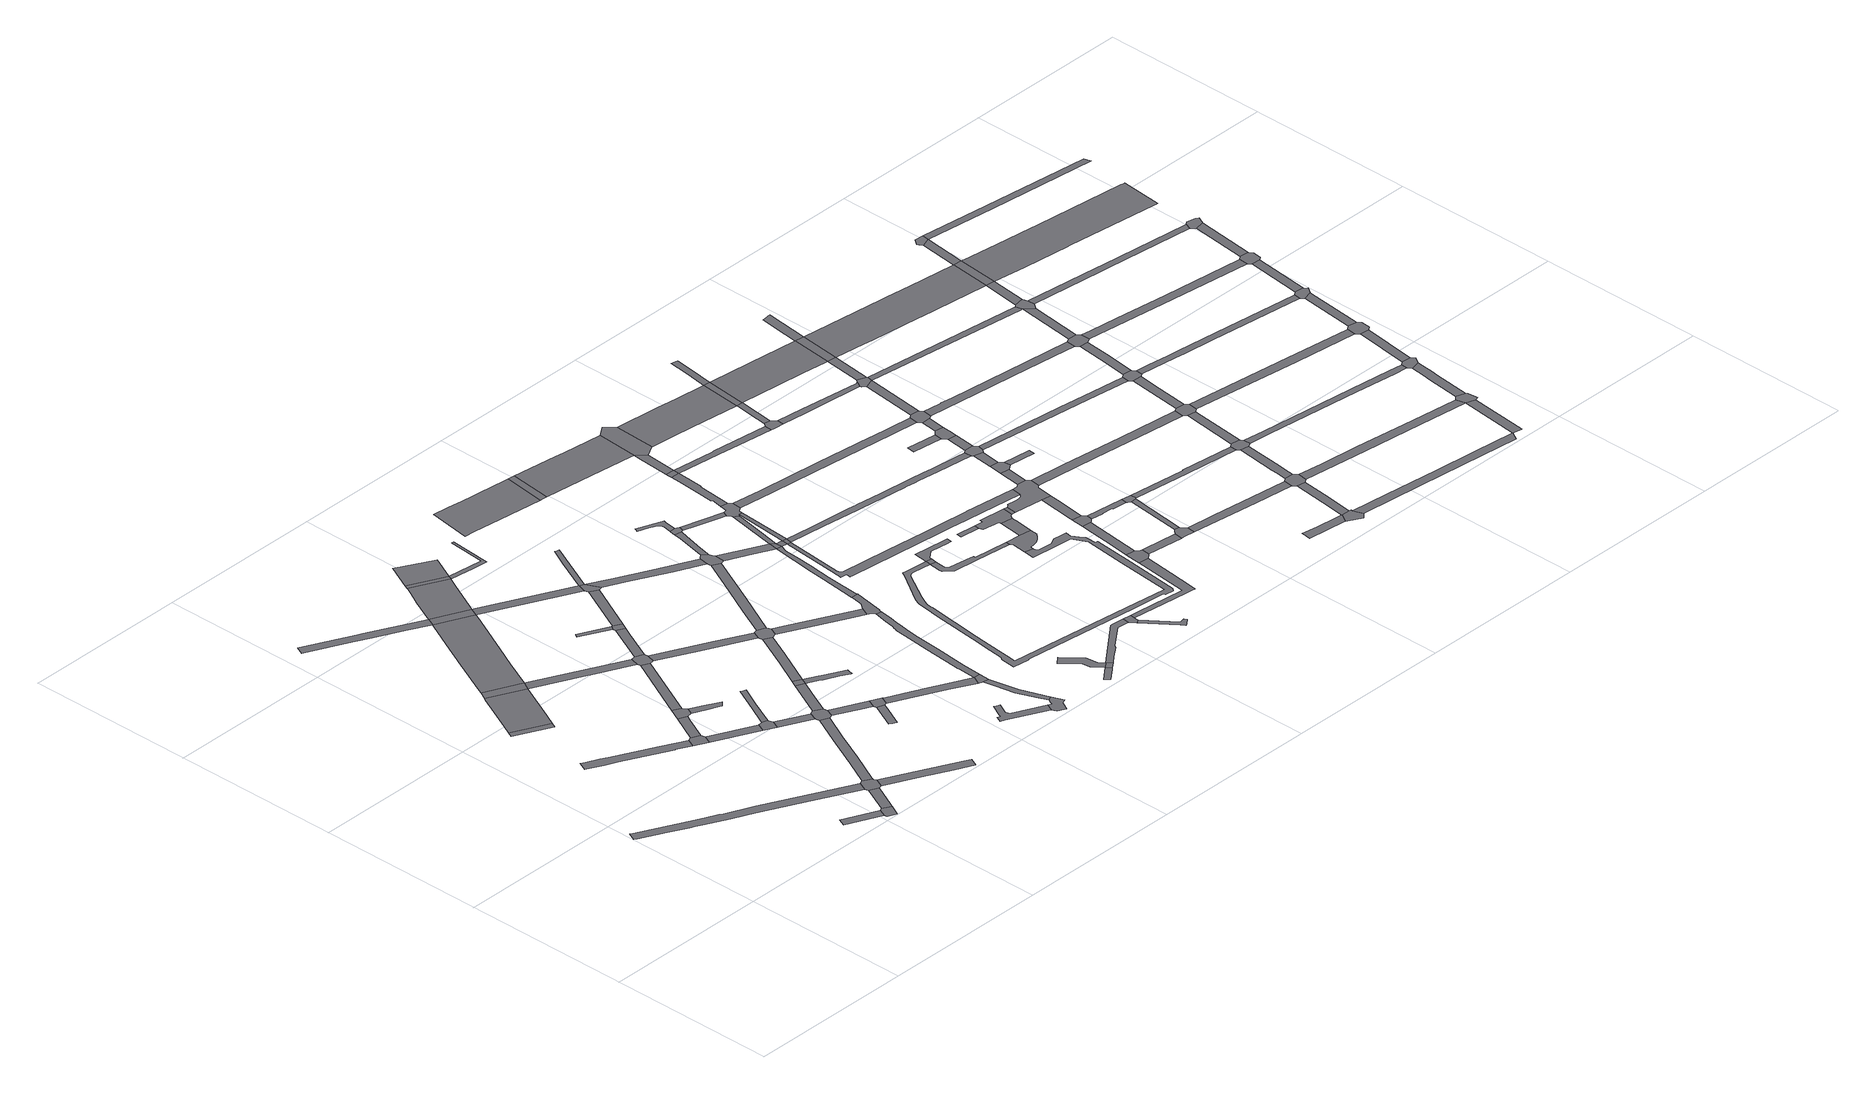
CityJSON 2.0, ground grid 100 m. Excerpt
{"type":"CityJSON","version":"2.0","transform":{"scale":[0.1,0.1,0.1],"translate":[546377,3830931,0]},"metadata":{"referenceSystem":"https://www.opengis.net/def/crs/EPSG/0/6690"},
"CityObjects":{
"road1":{"type":"Road","attributes":{"RoadStructureAttribute.sectionType":"1"},"geometry":[{"type":"MultiSurface","lod":"1","boundaries":[[[0,1,2,3,4,5,6,7,8,9,10,11,12,13,14,15,16,17,18]]]}]},
"road2":{"type":"Road","geometry":[{"type":"MultiSurface","lod":"1","boundaries":[[[19,20,21,22]]]}]},
"road3":{"type":"Road","geometry":[{"type":"MultiSurface","lod":"1","boundaries":[[[23,24,25,26]]]}]},
"road4":{"type":"Road","attributes":{"RoadStructureAttribute.sectionType":"1"},"geometry":[{"type":"MultiSurface","lod":"1","boundaries":[[[27,28,29,30,31,32,33,34,35,36,37,38,39]]]}]},
"road5":{"type":"Road","attributes":{"function":"3","RoadStructureAttribute.sectionType":"1"},"geometry":[{"type":"MultiSurface","lod":"1","boundaries":[[[40,41,42,43,19,22,44,45]]]}]},
"road6":{"type":"Road","geometry":[{"type":"MultiSurface","lod":"1","boundaries":[[[46,26,25,47,48,49]]]}]},
"road7":{"type":"Road","attributes":{"RoadStructureAttribute.sectionType":"1"},"geometry":[{"type":"MultiSurface","lod":"1","boundaries":[[[50,46,49,51,52]]]}]},
"road8":{"type":"Road","geometry":[{"type":"MultiSurface","lod":"1","boundaries":[[[53,40,45,54]]]}]},
"road9":{"type":"Road","geometry":[{"type":"MultiSurface","lod":"1","boundaries":[[[55,39,38,56,57,58,59]]]}]},
"road10":{"type":"Road","geometry":[{"type":"MultiSurface","lod":"1","boundaries":[[[60,18,17,50,52,61,62,63,64,65,66]]]}]},
"road11":{"type":"Road","attributes":{"RoadStructureAttribute.sectionType":"1"},"geometry":[{"type":"MultiSurface","lod":"1","boundaries":[[[67,55,59,68,69]]]}]},
"road12":{"type":"Road","attributes":{"RoadStructureAttribute.sectionType":"1"},"geometry":[{"type":"MultiSurface","lod":"1","boundaries":[[[70,71,72,73,74,75,76,77,78,79,80,81,82]]]}]},
"road13":{"type":"Road","attributes":{"RoadStructureAttribute.sectionType":"1"},"geometry":[{"type":"MultiSurface","lod":"1","boundaries":[[[58,57,83,84]]]}]},
"road14":{"type":"Road","geometry":[{"type":"MultiSurface","lod":"1","boundaries":[[[85,67,69,86,87,88]]]}]},
"road15":{"type":"Road","attributes":{"function":"3","RoadStructureAttribute.sectionType":"1"},"geometry":[{"type":"MultiSurface","lod":"1","boundaries":[[[81,89,90,91,92,93,53,54,94,95,96,97,98,99,100]]]}]},
"road16":{"type":"Road","attributes":{"RoadStructureAttribute.sectionType":"1"},"geometry":[{"type":"MultiSurface","lod":"1","boundaries":[[[101,102,62,61,103,104,105,106]]]}]},
"road17":{"type":"Road","attributes":{"RoadStructureAttribute.sectionType":"1"},"geometry":[{"type":"MultiSurface","lod":"1","boundaries":[[[107,108,109,110,60,66,111,112,113,114,115,116,117]]]}]},
"road18":{"type":"Road","geometry":[{"type":"MultiSurface","lod":"1","boundaries":[[[118,119,84,83,120,121,122,123,124]]]}]},
"road19":{"type":"Road","attributes":{"RoadStructureAttribute.sectionType":"1"},"geometry":[{"type":"MultiSurface","lod":"1","boundaries":[[[125,54,45,126,127,128,129,130]]]}]},
"road20":{"type":"Road","geometry":[{"type":"MultiSurface","lod":"1","boundaries":[[[131,132,133,134,135,136,87,86]]]}]},
"road21":{"type":"Road","attributes":{"RoadStructureAttribute.sectionType":"1"},"geometry":[{"type":"MultiSurface","lod":"1","boundaries":[[[137,138,85,88,139]]]}]},
"road22":{"type":"Road","attributes":{"RoadStructureAttribute.sectionType":"1"},"geometry":[{"type":"MultiSurface","lod":"1","boundaries":[[[122,121,140,141]]]}]},
"road23":{"type":"Road","attributes":{"RoadStructureAttribute.sectionType":"1"},"geometry":[{"type":"MultiSurface","lod":"1","boundaries":[[[142,143,144,145,146,147,118,124]]]}]},
"road24":{"type":"Road","geometry":[{"type":"MultiSurface","lod":"1","boundaries":[[[82,81,100,148]]]}]},
"road25":{"type":"Road","geometry":[{"type":"MultiSurface","lod":"1","boundaries":[[[149,141,140,107,117,150,151,152]]]}]},
"road26":{"type":"Road","geometry":[{"type":"MultiSurface","lod":"1","boundaries":[[[153,130,129,137,139,154,155,156]]]}]},
"road27":{"type":"Road","attributes":{"function":"3","RoadStructureAttribute.sectionType":"1"},"geometry":[{"type":"MultiSurface","lod":"1","boundaries":[[[157,158,159,160,82,148,161,162,163]]]}]},
"road28":{"type":"Road","attributes":{"RoadStructureAttribute.sectionType":"1"},"geometry":[{"type":"MultiSurface","lod":"1","boundaries":[[[164,149,152,165,166]]]}]},
"road29":{"type":"Road","attributes":{"RoadStructureAttribute.sectionType":"1"},"geometry":[{"type":"MultiSurface","lod":"1","boundaries":[[[151,150,167,168,169]]]}]},
"road30":{"type":"Road","geometry":[{"type":"MultiSurface","lod":"1","boundaries":[[[170,171,172,173,174,175,176]]]}]},
"road31":{"type":"Road","attributes":{"RoadStructureAttribute.sectionType":"1"},"geometry":[{"type":"MultiSurface","lod":"1","boundaries":[[[177,153,156,178,179]]]}]},
"road32":{"type":"Road","geometry":[{"type":"MultiSurface","lod":"1","boundaries":[[[180,181,182,183,184,185,186]]]}]},
"road33":{"type":"Road","geometry":[{"type":"MultiSurface","lod":"1","boundaries":[[[187,157,163,188,189]]]}]},
"road34":{"type":"Road","geometry":[{"type":"MultiSurface","lod":"1","boundaries":[[[190,164,166,191]]]}]},
"road35":{"type":"Road","geometry":[{"type":"MultiSurface","lod":"1","boundaries":[[[169,168,170,176,192,193]]]}]},
"road36":{"type":"Road","geometry":[{"type":"MultiSurface","lod":"1","boundaries":[[[186,185,194,177,179,195,196]]]}]},
"road37":{"type":"Road","attributes":{"function":"3","RoadStructureAttribute.sectionType":"1"},"geometry":[{"type":"MultiSurface","lod":"1","boundaries":[[[197,198,187,189,199,200]]]}]},
"road38":{"type":"Road","attributes":{"RoadStructureAttribute.sectionType":"1"},"geometry":[{"type":"MultiSurface","lod":"1","boundaries":[[[201,202,148,100,203,204,205]]]}]},
"road39":{"type":"Road","attributes":{"RoadStructureAttribute.sectionType":"1"},"geometry":[{"type":"MultiSurface","lod":"1","boundaries":[[[206,155,154,207,208,209]]]}]},
"road40":{"type":"Road","attributes":{"RoadStructureAttribute.sectionType":"1"},"geometry":[{"type":"MultiSurface","lod":"1","boundaries":[[[210,211,212,213,214,215,216,217,218,191,166]]]}]},
"road41":{"type":"Road","attributes":{"RoadStructureAttribute.sectionType":"1"},"geometry":[{"type":"MultiSurface","lod":"1","boundaries":[[[219,220,190,191,221,222]]]}]},
"road42":{"type":"Road","attributes":{"RoadStructureAttribute.sectionType":"1"},"geometry":[{"type":"MultiSurface","lod":"1","boundaries":[[[223,224,196,195,225]]]}]},
"road43":{"type":"Road","attributes":{"RoadStructureAttribute.sectionType":"1"},"geometry":[{"type":"MultiSurface","lod":"1","boundaries":[[[226,227,189,188,228,229,230,231,232]]]}]},
"road44":{"type":"Road","attributes":{"RoadStructureAttribute.sectionType":"1"},"geometry":[{"type":"MultiSurface","lod":"1","boundaries":[[[233,234,235,236,237,193,192,238,239,240,241]]]}]},
"road45":{"type":"Road","attributes":{"RoadStructureAttribute.sectionType":"1"},"geometry":[{"type":"MultiSurface","lod":"1","boundaries":[[[242,243,244,245,246,247,248,249,250,251,252,253,254,255,256]]]}]},
"road46":{"type":"Road","geometry":[{"type":"MultiSurface","lod":"1","boundaries":[[[205,204,223,225,257,258]]]}]},
"road47":{"type":"Road","geometry":[{"type":"MultiSurface","lod":"1","boundaries":[[[259,209,208,219,222,260,261,262]]]}]},
"road48":{"type":"Road","geometry":[{"type":"MultiSurface","lod":"1","boundaries":[[[263,264,265,266,267,256,255,268,269,270,271,272]]]}]},
"road49":{"type":"Road","attributes":{"RoadStructureAttribute.sectionType":"1"},"geometry":[{"type":"MultiSurface","lod":"1","boundaries":[[[273,274,275,276,205,258]]]}]},
"road50":{"type":"Road","attributes":{"RoadStructureAttribute.sectionType":"1"},"geometry":[{"type":"MultiSurface","lod":"1","boundaries":[[[277,278,279,280,264,263,281,282]]]}]},
"road51":{"type":"Road","geometry":[{"type":"MultiSurface","lod":"1","boundaries":[[[241,240,277,282,283]]]}]},
"road52":{"type":"Road","attributes":{"RoadStructureAttribute.sectionType":"1"},"geometry":[{"type":"MultiSurface","lod":"1","boundaries":[[[284,285,261,260,286,287,288,289]]]}]},
"road53":{"type":"Road","attributes":{"RoadStructureAttribute.sectionType":"1"},"geometry":[{"type":"MultiSurface","lod":"1","boundaries":[[[290,291,258,257,292,293,294,295]]]}]},
"road54":{"type":"Road","attributes":{"RoadStructureAttribute.sectionType":"1"},"geometry":[{"type":"MultiSurface","lod":"1","boundaries":[[[296,297,298,259,262,299,300]]]}]},
"road55":{"type":"Road","attributes":{"RoadStructureAttribute.sectionType":"1"},"geometry":[{"type":"MultiSurface","lod":"1","boundaries":[[[301,302,303,304,305,306,307,308,309,310,311,312,313,241,283,314,315,316,317,318,319,320,321,322]]]}]},
"road56":{"type":"Road","attributes":{"function":"3","RoadStructureAttribute.sectionType":"1"},"geometry":[{"type":"MultiSurface","lod":"1","boundaries":[[[323,324,325,326,327,328,329,330,331,332,333]]]}]},
"road57":{"type":"Road","attributes":{"RoadStructureAttribute.sectionType":"1"},"geometry":[{"type":"MultiSurface","lod":"1","boundaries":[[[334,335,336,337,338]]]}]},
"road58":{"type":"Road","geometry":[{"type":"MultiSurface","lod":"1","boundaries":[[[339,340,341,289,288,342,343,301,322,344,345,346,347,348,349,350]]]}]},
"road59":{"type":"Road","attributes":{"RoadStructureAttribute.sectionType":"1"},"geometry":[{"type":"MultiSurface","lod":"1","boundaries":[[[351,352,353,354,355,356,334,357]]]}]},
"road60":{"type":"Road","geometry":[{"type":"MultiSurface","lod":"1","boundaries":[[[358,359,360,295,294,296,300,361,362,363,364]]]}]},
"road61":{"type":"Road","geometry":[{"type":"MultiSurface","lod":"1","boundaries":[[[357,334,338,365]]]}]},
"road62":{"type":"Road","attributes":{"RoadStructureAttribute.sectionType":"1"},"geometry":[{"type":"MultiSurface","lod":"1","boundaries":[[[366,367,368,358,364,369,370,371,372]]]}]},
"road63":{"type":"Road","geometry":[{"type":"MultiSurface","lod":"1","boundaries":[[[373,374,375,376,377,378,379,380,381,382,383,384,385]]]}]},
"road64":{"type":"Road","attributes":{"RoadStructureAttribute.sectionType":"1"},"geometry":[{"type":"MultiSurface","lod":"1","boundaries":[[[386,387,388,389,339,350,390,391,392,393,394,395,396]]]}]},
"road65":{"type":"Road","attributes":{"RoadStructureAttribute.sectionType":"1"},"geometry":[{"type":"MultiSurface","lod":"1","boundaries":[[[397,362,361,398,386,399]]]}]},
"road66":{"type":"Road","geometry":[{"type":"MultiSurface","lod":"1","boundaries":[[[385,384,400,366,372,401,402,403]]]}]},
"road67":{"type":"Road","geometry":[{"type":"MultiSurface","lod":"1","boundaries":[[[333,332,404,405,406]]]}]},
"road68":{"type":"Road","attributes":{"RoadStructureAttribute.sectionType":"1"},"geometry":[{"type":"MultiSurface","lod":"1","boundaries":[[[407,408,357,365,409,410,411,412,413,414,415,416]]]}]},
"road69":{"type":"Road","geometry":[{"type":"MultiSurface","lod":"1","boundaries":[[[399,386,396,417]]]}]},
"road70":{"type":"Road","attributes":{"RoadStructureAttribute.sectionType":"1"},"geometry":[{"type":"MultiSurface","lod":"1","boundaries":[[[418,417,396,419,420,421]]]}]},
"road71":{"type":"Road","attributes":{"RoadStructureAttribute.sectionType":"1"},"geometry":[{"type":"MultiSurface","lod":"1","boundaries":[[[422,403,402,423,424,425,426]]]}]},
"road72":{"type":"Road","geometry":[{"type":"MultiSurface","lod":"1","boundaries":[[[421,420,427,428]]]}]},
"road73":{"type":"Road","attributes":{"RoadStructureAttribute.sectionType":"1"},"geometry":[{"type":"MultiSurface","lod":"1","boundaries":[[[429,430,399,417,431,432]]]}]},
"road74":{"type":"Road","attributes":{"RoadStructureAttribute.sectionType":"1"},"geometry":[{"type":"MultiSurface","lod":"1","boundaries":[[[433,421,428,434]]]}]},
"road75":{"type":"Road","geometry":[{"type":"MultiSurface","lod":"1","boundaries":[[[416,415,435,436,437,438,439,440,441,442]]]}]},
"road76":{"type":"Road","geometry":[{"type":"MultiSurface","lod":"1","boundaries":[[[443,444,445,426,425,446,447,429,432,448,433,434,449,450,451,452,453,454]]]}]},
"road77":{"type":"Road","attributes":{"function":"3","RoadStructureAttribute.sectionType":"1"},"geometry":[{"type":"MultiSurface","lod":"1","boundaries":[[[455,456,457,458,406,405,459,460,461,462,463]]]}]},
"road78":{"type":"Road","attributes":{"RoadStructureAttribute.sectionType":"1"},"geometry":[{"type":"MultiSurface","lod":"1","boundaries":[[[464,465,466,467,468,469,470,471,472,473,474,475,476,477,478,479,480,481,482,483,484,485,486,487,488,489,490,491,492,493,494,495,496,497,498,499,500,501,502,503,504,505,506,507,508,509,510,511,512,513,514,515,516,517,518,519,520,521]]]}]},
"road79":{"type":"Road","geometry":[{"type":"MultiSurface","lod":"1","boundaries":[[[521,520,522,523]]]}]},
"road80":{"type":"Road","attributes":{"RoadStructureAttribute.sectionType":"1"},"geometry":[{"type":"MultiSurface","lod":"1","boundaries":[[[524,525,526,527,528,529,530,438,437]]]}]},
"road81":{"type":"Road","attributes":{"RoadStructureAttribute.sectionType":"1"},"geometry":[{"type":"MultiSurface","lod":"1","boundaries":[[[531,532,533,534,535,443,454,536,537,538,539,540,541]]]}]},
"road82":{"type":"Road","attributes":{"RoadStructureAttribute.sectionType":"1"},"geometry":[{"type":"MultiSurface","lod":"1","boundaries":[[[542,543,544,545,546,547,548,521,523]]]}]},
"road83":{"type":"Road","geometry":[{"type":"MultiSurface","lod":"1","boundaries":[[[549,550,531,541,551]]]}]},
"road84":{"type":"Road","attributes":{"RoadStructureAttribute.sectionType":"1"},"geometry":[{"type":"MultiSurface","lod":"1","boundaries":[[[520,552,553,554,555,556,557,558,559,560,561,562,563,522]]]}]},
"road85":{"type":"Road","attributes":{"RoadStructureAttribute.sectionType":"1"},"geometry":[{"type":"MultiSurface","lod":"1","boundaries":[[[462,564,549,551,565,566]]]}]},
"road86":{"type":"Road","attributes":{"RoadStructureAttribute.sectionType":"1"},"geometry":[{"type":"MultiSurface","lod":"1","boundaries":[[[567,568,569,570,571,442,441,572,573,574,575,576,577,578]]]}]},
"road87":{"type":"Road","attributes":{"RoadStructureAttribute.sectionType":"1"},"geometry":[{"type":"MultiSurface","lod":"1","boundaries":[[[420,579,580,581,582,583,584,585,586,587,588,589,590,591,592,593,594,595,596,597,598,599,600,601,602,603,427]]]}]},
"road88":{"type":"Road","geometry":[{"type":"MultiSurface","lod":"1","boundaries":[[[604,605,606,463,462,566,607,608,609]]]}]},
"road89":{"type":"Road","attributes":{"RoadStructureAttribute.sectionType":"1"},"geometry":[{"type":"MultiSurface","lod":"1","boundaries":[[[610,611,612,613]]]}]},
"road90":{"type":"Road","geometry":[{"type":"MultiSurface","lod":"1","boundaries":[[[557,556,614,615,498,497,616,617,618,619,620,621,622,623,624]]]}]},
"road91":{"type":"Road","attributes":{"RoadStructureAttribute.sectionType":"1"},"geometry":[{"type":"MultiSurface","lod":"1","boundaries":[[[625,626,627,628,629,630,631,632,633,634,428,427,635,636,637,638,639,640,641,642,643,644,645,646]]]}]},
"road92":{"type":"Road","attributes":{"RoadStructureAttribute.sectionType":"1"},"geometry":[{"type":"MultiSurface","lod":"1","boundaries":[[[647,648,649,551,541,650,651,652,653]]]}]},
"road93":{"type":"Road","attributes":{"RoadStructureAttribute.sectionType":"1"},"geometry":[{"type":"MultiSurface","lod":"1","boundaries":[[[654,624,623,655,656]]]}]},
"road94":{"type":"Road","geometry":[{"type":"MultiSurface","lod":"1","boundaries":[[[657,658,613,612,659,660,654,656,661,662,663]]]}]},
"road95":{"type":"Road","geometry":[{"type":"MultiSurface","lod":"1","boundaries":[[[664,665,666,567,578,667,668,669,670,671,672]]]}]},
"road96":{"type":"Road","attributes":{"RoadStructureAttribute.sectionType":"1"},"geometry":[{"type":"MultiSurface","lod":"1","boundaries":[[[673,674,675,676,453,452,677,678,679,680,681,682]]]}]},
"road97":{"type":"Road","attributes":{"RoadStructureAttribute.sectionType":"1"},"geometry":[{"type":"MultiSurface","lod":"1","boundaries":[[[683,684,685,664,672,686]]]}]},
"road98":{"type":"Road","attributes":{"RoadStructureAttribute.sectionType":"1"},"geometry":[{"type":"MultiSurface","lod":"1","boundaries":[[[663,662,687,688]]]}]},
"road99":{"type":"Road","attributes":{"function":"3","RoadStructureAttribute.sectionType":"1"},"geometry":[{"type":"MultiSurface","lod":"1","boundaries":[[[689,690,691,609,608,692,693,694,695,696]]]}]},
"road100":{"type":"Road","attributes":{"RoadStructureAttribute.sectionType":"1"},"geometry":[{"type":"MultiSurface","lod":"1","boundaries":[[[697,670,669,698,699]]]}]},
"road101":{"type":"Road","geometry":[{"type":"MultiSurface","lod":"1","boundaries":[[[700,683,686,701,702,703,704,705,706]]]}]},
"road102":{"type":"Road","attributes":{"RoadStructureAttribute.sectionType":"1"},"geometry":[{"type":"MultiSurface","lod":"1","boundaries":[[[707,708,700,706,709,710]]]}]},
"road103":{"type":"Road","geometry":[{"type":"MultiSurface","lod":"1","boundaries":[[[711,712,592,591,713,714,715,716,717,718,688,687,707,710,719,720,721,722]]]}]},
"road104":{"type":"Road","geometry":[{"type":"MultiSurface","lod":"1","boundaries":[[[723,724,725,653,652,726,727,728,729,730,731]]]}]},
"road105":{"type":"Road","geometry":[{"type":"MultiSurface","lod":"1","boundaries":[[[732,733,734,699,698,735,736,737,738,739,740]]]}]},
"road106":{"type":"Road","attributes":{"RoadStructureAttribute.sectionType":"1"},"geometry":[{"type":"MultiSurface","lod":"1","boundaries":[[[704,703,741,742,743,744,745,746,747]]]}]},
"road107":{"type":"Road","attributes":{"RoadStructureAttribute.sectionType":"1"},"geometry":[{"type":"MultiSurface","lod":"1","boundaries":[[[695,748,749,723,731,750,751]]]}]},
"road108":{"type":"Road","attributes":{"RoadStructureAttribute.sectionType":"1"},"geometry":[{"type":"MultiSurface","lod":"1","boundaries":[[[752,711,722,753]]]}]},
"road109":{"type":"Road","attributes":{"RoadStructureAttribute.sectionType":"1"},"geometry":[{"type":"MultiSurface","lod":"1","boundaries":[[[754,755,732,740]]]}]},
"road110":{"type":"Road","geometry":[{"type":"MultiSurface","lod":"1","boundaries":[[[696,695,751,756]]]}]},
"road111":{"type":"Road","geometry":[{"type":"MultiSurface","lod":"1","boundaries":[[[757,752,753,758,759,760,761]]]}]},
"road112":{"type":"Road","geometry":[{"type":"MultiSurface","lod":"1","boundaries":[[[762,763,764,765]]]}]},
"road113":{"type":"Road","geometry":[{"type":"MultiSurface","lod":"1","boundaries":[[[747,746,766,767,755,754,768,769,770,771]]]}]},
"road114":{"type":"Road","attributes":{"RoadStructureAttribute.sectionType":"1"},"geometry":[{"type":"MultiSurface","lod":"1","boundaries":[[[772,757,761,773]]]}]},
"road115":{"type":"Road","geometry":[{"type":"MultiSurface","lod":"1","boundaries":[[[774,646,645,772,773,775,776,777]]]}]},
"road116":{"type":"Road","attributes":{"RoadStructureAttribute.sectionType":"1"},"geometry":[{"type":"MultiSurface","lod":"1","boundaries":[[[778,779,780,781,696,756,782,783]]]}]},
"road117":{"type":"Road","attributes":{"RoadStructureAttribute.sectionType":"1"},"geometry":[{"type":"MultiSurface","lod":"1","boundaries":[[[784,774,777,785]]]}]},
"road118":{"type":"Road","geometry":[{"type":"MultiSurface","lod":"1","boundaries":[[[786,787,788,759,758]]]}]},
"road119":{"type":"Road","attributes":{"RoadStructureAttribute.sectionType":"1"},"geometry":[{"type":"MultiSurface","lod":"1","boundaries":[[[789,790,791,792,729,728,793,794,795,796,797]]]}]},
"road120":{"type":"Road","geometry":[{"type":"MultiSurface","lod":"1","boundaries":[[[798,765,764,784,785,799,800]]]}]},
"road121":{"type":"Road","attributes":{"RoadStructureAttribute.sectionType":"1"},"geometry":[{"type":"MultiSurface","lod":"1","boundaries":[[[801,798,800,802]]]}]},
"road122":{"type":"Road","attributes":{"RoadStructureAttribute.sectionType":"1"},"geometry":[{"type":"MultiSurface","lod":"1","boundaries":[[[803,804,737,736,805,806,807]]]}]},
"road123":{"type":"Road","geometry":[{"type":"MultiSurface","lod":"1","boundaries":[[[808,682,681,801,802,809,810,811]]]}]},
"road124":{"type":"Road","attributes":{"RoadStructureAttribute.sectionType":"1"},"geometry":[{"type":"MultiSurface","lod":"1","boundaries":[[[812,813,814,815,816,817,818,819,820,821,822,823,824]]]}]},
"road125":{"type":"Road","attributes":{"function":"3","RoadStructureAttribute.sectionType":"1"},"geometry":[{"type":"MultiSurface","lod":"1","boundaries":[[[825,826,827,756,751,828,829,830,831,832,833]]]}]},
"road126":{"type":"Road","attributes":{"RoadStructureAttribute.sectionType":"1"},"geometry":[{"type":"MultiSurface","lod":"1","boundaries":[[[834,835,836,837,808,811]]]}]},
"road127":{"type":"Road","attributes":{"RoadStructureAttribute.sectionType":"1"},"geometry":[{"type":"MultiSurface","lod":"1","boundaries":[[[838,839,771,770,840,841,842,843]]]}]},
"road128":{"type":"Road","geometry":[{"type":"MultiSurface","lod":"1","boundaries":[[[824,823,844,845,846,847,848,849,850,851,852]]]}]},
"road129":{"type":"Road","geometry":[{"type":"MultiSurface","lod":"1","boundaries":[[[853,797,796,854,836,835,855,856,857]]]}]},
"road130":{"type":"Road","attributes":{"RoadStructureAttribute.sectionType":"1"},"geometry":[{"type":"MultiSurface","lod":"1","boundaries":[[[858,859,721,720,860,861,862,863]]]}]},
"road131":{"type":"Road","attributes":{"RoadStructureAttribute.sectionType":"1"},"geometry":[{"type":"MultiSurface","lod":"1","boundaries":[[[832,853,857,864]]]}]},
"road132":{"type":"Road","attributes":{"RoadStructureAttribute.sectionType":"1"},"geometry":[{"type":"MultiSurface","lod":"1","boundaries":[[[865,866,867,824,852,868,869]]]}]},
"road133":{"type":"Road","geometry":[{"type":"MultiSurface","lod":"1","boundaries":[[[870,807,806,865,869,871,872,873]]]}]},
"road134":{"type":"Road","attributes":{"RoadStructureAttribute.sectionType":"1"},"geometry":[{"type":"MultiSurface","lod":"1","boundaries":[[[874,875,776,775,876,877,878,879]]]}]},
"road135":{"type":"Road","geometry":[{"type":"MultiSurface","lod":"1","boundaries":[[[833,832,864,880]]]}]},
"road136":{"type":"Road","attributes":{"RoadStructureAttribute.sectionType":"1"},"geometry":[{"type":"MultiSurface","lod":"1","boundaries":[[[881,882,883,870,873,884,885,886]]]}]},
"road137":{"type":"Road","attributes":{"RoadStructureAttribute.sectionType":"1"},"geometry":[{"type":"MultiSurface","lod":"1","boundaries":[[[887,888,889,890,891,833,880]]]}]},
"road138":{"type":"Road","geometry":[{"type":"MultiSurface","lod":"1","boundaries":[[[892,843,842,881,886,893,894,895]]]}]},
"road139":{"type":"Road","attributes":{"RoadStructureAttribute.sectionType":"1"},"geometry":[{"type":"MultiSurface","lod":"1","boundaries":[[[896,897,898,899,810,809,900,901,902,903,904]]]}]},
"road140":{"type":"Road","attributes":{"RoadStructureAttribute.sectionType":"1"},"geometry":[{"type":"MultiSurface","lod":"1","boundaries":[[[905,892,895,906]]]}]},
"road141":{"type":"Road","geometry":[{"type":"MultiSurface","lod":"1","boundaries":[[[907,863,862,905,906,908,909,910]]]}]},
"road142":{"type":"Road","attributes":{"RoadStructureAttribute.sectionType":"1"},"geometry":[{"type":"MultiSurface","lod":"1","boundaries":[[[855,835,911,912,913,914]]]}]},
"road143":{"type":"Road","attributes":{"RoadStructureAttribute.sectionType":"1"},"geometry":[{"type":"MultiSurface","lod":"1","boundaries":[[[915,916,917,848,847,918,919,920,921]]]}]},
"road144":{"type":"Road","attributes":{"RoadStructureAttribute.sectionType":"1"},"geometry":[{"type":"MultiSurface","lod":"1","boundaries":[[[922,907,910,923,924]]]}]},
"road145":{"type":"Road","attributes":{"function":"3","RoadStructureAttribute.sectionType":"1"},"geometry":[{"type":"MultiSurface","lod":"1","boundaries":[[[925,926,927,928,929,880,864,930,931,932,933,934,935,936]]]}]},
"road146":{"type":"Road","geometry":[{"type":"MultiSurface","lod":"1","boundaries":[[[937,879,878,922,924,938,939,940]]]}]},
"road147":{"type":"Road","attributes":{"RoadStructureAttribute.sectionType":"1"},"geometry":[{"type":"MultiSurface","lod":"1","boundaries":[[[941,942,943,872,871,944,945,946,947]]]}]},
"road148":{"type":"Road","attributes":{"RoadStructureAttribute.sectionType":"1"},"geometry":[{"type":"MultiSurface","lod":"1","boundaries":[[[948,949,937,940,950,951,952]]]}]},
"road149":{"type":"Road","geometry":[{"type":"MultiSurface","lod":"1","boundaries":[[[953,904,903,948,952,954,955,956]]]}]},
"road150":{"type":"Road","attributes":{"RoadStructureAttribute.sectionType":"1"},"geometry":[{"type":"MultiSurface","lod":"1","boundaries":[[[957,958,959,894,893,960,961,962,963,964]]]}]},
"road151":{"type":"Road","attributes":{"RoadStructureAttribute.sectionType":"1"},"geometry":[{"type":"MultiSurface","lod":"1","boundaries":[[[913,953,956,965]]]}]},
"road152":{"type":"Road","geometry":[{"type":"MultiSurface","lod":"1","boundaries":[[[966,967,968,969,914,913,965,970,971]]]}]},
"road153":{"type":"Road","attributes":{"RoadStructureAttribute.sectionType":"1"},"geometry":[{"type":"MultiSurface","lod":"1","boundaries":[[[972,909,908,973,974,975]]]}]},
"road154":{"type":"Road","attributes":{"RoadStructureAttribute.sectionType":"1"},"geometry":[{"type":"MultiSurface","lod":"1","boundaries":[[[935,967,966,976]]]}]},
"road155":{"type":"Road","attributes":{"RoadStructureAttribute.sectionType":"1"},"geometry":[{"type":"MultiSurface","lod":"1","boundaries":[[[946,921,977,978,979]]]}]},
"road156":{"type":"Road","geometry":[{"type":"MultiSurface","lod":"1","boundaries":[[[980,936,935,976,981]]]}]},
"road157":{"type":"Road","attributes":{"RoadStructureAttribute.sectionType":"1"},"geometry":[{"type":"MultiSurface","lod":"1","boundaries":[[[982,983,984,985,986,939,938,987,988,989,990,991,992]]]}]},
"road158":{"type":"Road","geometry":[{"type":"MultiSurface","lod":"1","boundaries":[[[993,947,946,979,994,995,996]]]}]},
"road159":{"type":"Road","attributes":{"RoadStructureAttribute.sectionType":"1"},"geometry":[{"type":"MultiSurface","lod":"1","boundaries":[[[997,998,980,981]]]}]},
"road160":{"type":"Road","geometry":[{"type":"MultiSurface","lod":"1","boundaries":[[[999,1000,1001,998,997,1002]]]}]},
"road161":{"type":"Road","attributes":{"RoadStructureAttribute.sectionType":"1"},"geometry":[{"type":"MultiSurface","lod":"1","boundaries":[[[1003,1004,1005,1006,1007,1008,993,996]]]}]},
"road162":{"type":"Road","attributes":{"RoadStructureAttribute.sectionType":"1"},"geometry":[{"type":"MultiSurface","lod":"1","boundaries":[[[1009,1010,1011,955,954,1012,1013,1014,1015]]]}]},
"road163":{"type":"Road","geometry":[{"type":"MultiSurface","lod":"1","boundaries":[[[1016,964,963,1006,1005,1017,1018,1019]]]}]},
"road164":{"type":"Road","attributes":{"RoadStructureAttribute.sectionType":"1"},"geometry":[{"type":"MultiSurface","lod":"1","boundaries":[[[1020,1016,1019,1021]]]}]},
"road165":{"type":"Road","attributes":{"RoadStructureAttribute.sectionType":"1"},"geometry":[{"type":"MultiSurface","lod":"1","boundaries":[[[1022,1023,1024,971,970,1025,1026,1027,1028]]]}]},
"road166":{"type":"Road","geometry":[{"type":"MultiSurface","lod":"1","boundaries":[[[1029,975,974,1020,1021,1030,1031,1032]]]}]},
"road167":{"type":"Road","attributes":{"RoadStructureAttribute.sectionType":"1"},"geometry":[{"type":"MultiSurface","lod":"1","boundaries":[[[1033,1034,1029,1032]]]}]},
"road168":{"type":"Road","attributes":{"function":"3","RoadStructureAttribute.sectionType":"1"},"geometry":[{"type":"MultiSurface","lod":"1","boundaries":[[[1035,1036,1037,1038,1039,1040,1041,981,976,1042,1043,1044,1045,1046,1047,1048]]]}]},
"road169":{"type":"Road","geometry":[{"type":"MultiSurface","lod":"1","boundaries":[[[1049,992,991,1034,1033,1050,1051,1052,1053]]]}]},
"road170":{"type":"Road","attributes":{"RoadStructureAttribute.sectionType":"1"},"geometry":[{"type":"MultiSurface","lod":"1","boundaries":[[[1054,1049,1053,1055]]]}]},
"road171":{"type":"Road","attributes":{"RoadStructureAttribute.sectionType":"1"},"geometry":[{"type":"MultiSurface","lod":"1","boundaries":[[[1056,1002,997,1057,1058,1059]]]}]},
"road172":{"type":"Road","geometry":[{"type":"MultiSurface","lod":"1","boundaries":[[[1060,1015,1014,1054,1055,1061,1062,1063]]]}]},
"road173":{"type":"Road","attributes":{"RoadStructureAttribute.sectionType":"1"},"geometry":[{"type":"MultiSurface","lod":"1","boundaries":[[[1064,1065,1066,1060,1063]]]}]},
"road174":{"type":"Road","geometry":[{"type":"MultiSurface","lod":"1","boundaries":[[[1067,1068,1028,1027,1069,1066,1065,1070,1071]]]}]}
},
"vertices":[
[864,473,0],[648,577,0],[476,655,0],[466,661,0],[403,691,0],[315,734,0],[45,864,0],[29,873,0],[6,824,0],[21,816,0],[167,744,0],[277,690,0],[303,677,0],[341,660,0],[476,594,0],[604,537,0],[871,406,0],[1133,278,0],[1158,330,0],
[287,1947,0],[271,1915,0],[486,1813,0],[501,1846,0],
[845,183,0],[824,137,0],[1025,43,0],[1046,89,0],
[714,1302,0],[468,1425,0],[427,1445,0],[354,1479,0],[329,1491,0],[305,1440,0],[329,1429,0],[400,1393,0],[469,1360,0],[747,1225,0],[748,1225,0],[833,1184,0],[856,1233,0],
[433,2248,0],[428,2237,0],[375,2127,0],[331,2036,0],[533,1913,0],[647,2149,0],
[1063,95,0],[1031,28,0],[1081,4,0],[1113,71,0],
[1140,255,0],[1122,90,0],[1190,232,0],
[460,2296,0],[672,2197,0],
[880,1240,0],[878,1162,0],[913,1145,0],[937,1193,0],[930,1219,0],
[1180,337,0],[1213,239,0],[1237,290,0],[1233,295,0],[1229,300,0],[1228,306,0],[1229,312,0],
[962,1407,0],[998,1356,0],[1011,1383,0],
[452,3101,0],[422,3115,0],[332,3159,0],[142,3250,0],[132,3255,0],[109,3205,0],[118,3202,0],[239,3143,0],[371,3080,0],[452,3040,0],[629,2953,0],[746,2895,0],[770,2942,0],
[1174,1019,0],[1198,1068,0],
[997,1479,0],[1044,1391,0],[1061,1429,0],[1046,1456,0],
[740,2883,0],[665,2725,0],[579,2545,0],[494,2369,0],[461,2300,0],[746,2351,0],[746,2352,0],[786,2436,0],[891,2650,0],[950,2770,0],[958,2786,0],[963,2797,0],
[1665,83,0],[1427,198,0],[1411,144,0],[1572,66,0],[1676,16,0],[1700,66,0],
[1439,870,0],[1356,701,0],[1341,669,0],[1255,491,0],[1231,317,0],[1233,322,0],[1322,502,0],[1401,670,0],[1410,688,0],[1416,701,0],[1489,849,0],
[1228,1073,0],[1227,1071,0],[1233,990,0],[1245,984,0],[1269,1033,0],[1261,1057,0],[1259,1061,0],
[1189,1949,0],[866,2044,0],[954,2001,0],[955,2001,0],[1184,1891,0],[1200,1943,0],
[1120,1356,0],[1198,1321,0],[1200,1321,0],[1229,1346,0],[1130,1396,0],[1098,1412,0],
[1189,1873,0],[1019,1525,0],[1237,1849,0],
[1432,894,0],[1452,944,0],
[1330,1212,0],[1389,1329,0],[1389,1330,0],[1374,1336,0],[1359,1342,0],[1288,1194,0],
[986,2847,0],
[1478,953,0],[1512,855,0],[1533,904,0],[1528,930,0],
[1226,1948,0],[1262,1854,0],[1279,1905,0],[1275,1928,0],
[903,3216,0],[898,3204,0],[879,3166,0],[841,3091,0],[999,2872,0],[1089,3059,0],[1114,3111,0],
[1586,1174,0],[1595,1068,0],[1635,1150,0],
[1674,778,0],[1716,757,0],[1739,806,0],
[1721,738,0],[1705,704,0],[1651,591,0],[1671,581,0],[1692,571,0],[1755,705,0],[1764,722,0],
[1340,2182,0],[1360,2104,0],[1387,2159,0],
[1174,2305,0],[1167,2295,0],[1160,2285,0],[1162,2284,0],[1210,2263,0],[1333,2199,0],[1352,2222,0],
[912,3237,0],[1119,3110,0],[1126,3134,0],
[1605,1212,0],[1654,1188,0],
[1779,728,0],[1802,776,0],
[1336,2191,0],[1405,2196,0],[1358,2219,0],
[988,3394,0],[986,3388,0],[1129,3142,0],[1196,3280,0],
[1505,2597,0],[1015,2833,0],[972,2792,0],[1495,2542,0],[1511,2594,0],
[1610,1745,0],[1492,1741,0],[1777,1605,0],[1799,1654,0],
[1713,1112,0],[1721,1108,0],[1802,1069,0],[1858,1041,0],[1862,1039,0],[1867,1058,0],[1871,1077,0],[1758,1133,0],[1731,1148,0],
[1785,1582,0],[1683,1372,0],[1761,1409,0],[1833,1557,0],
[1502,2518,0],[1366,2237,0],[1553,2495,0],
[1360,3331,0],[1341,3111,0],[1224,3097,0],[1259,3093,0],[1278,3091,0],[1354,3084,0],[1373,3330,0],
[2124,624,0],[2011,676,0],[1982,690,0],[1947,707,0],[1821,767,0],[1888,675,0],[2085,584,0],[2230,512,0],[2255,562,0],
[2138,206,0],[2129,227,0],[2128,229,0],[2161,296,0],[2144,303,0],[2128,311,0],[2092,238,0],[2085,223,0],[2085,222,0],[2068,230,0],[2060,213,0],[2052,196,0],[2077,185,0],[2304,76,0],[2324,118,0],
[1579,2500,0],[1536,2582,0],
[1823,1659,0],[1859,1566,0],[1881,1614,0],[1873,1639,0],
[2390,158,0],[2363,145,0],[2359,137,0],[2352,123,0],[2345,108,0],[2315,47,0],[2364,24,0],[2387,71,0],[2389,76,0],[2418,88,0],
[1681,2886,0],[1668,2891,0],[1656,2896,0],[1605,2792,0],
[2254,500,0],[2270,431,0],[2294,316,0],[2341,198,0],[2329,324,0],[2292,495,0],
[2295,560,0],
[2161,1480,0],[1945,1584,0],[2052,1472,0],[2265,1369,0],[2306,1350,0],[2330,1399,0],
[1868,2421,0],[1668,2518,0],[1696,2444,0],[1928,2331,0],[2095,2252,0],[2105,2308,0],
[2101,2231,0],[2021,2065,0],[1906,1832,0],[2000,1899,0],[2148,2204,0],
[2343,1316,0],[2325,1236,0],[2314,1178,0],[2309,1161,0],[2309,1160,0],[2304,1141,0],[2301,1142,0],[2293,1044,0],[2280,913,0],[2263,710,0],[2260,679,0],[2260,668,0],[2257,594,0],[2302,679,0],[2305,710,0],[2319,872,0],[2335,1040,0],[2343,1116,0],[2353,1171,0],[2354,1178,0],[2367,1250,0],[2376,1311,0],
[1959,3517,0],[1795,3536,0],[1740,3542,0],[1678,3550,0],[1584,3561,0],[1486,3573,0],[1449,3321,0],[1507,3315,0],[1681,3295,0],[1949,3265,0],[1978,3515,0],
[2772,137,0],[2687,68,0],[2709,42,0],[2782,99,0],[2795,109,0],
[2370,1510,0],[2369,1498,0],[2356,1434,0],[2333,1337,0],[2337,1328,0],[2377,1329,0],[2377,1331,0],[2381,1330,0],[2386,1358,0],[2411,1504,0],[2412,1507,0],[2408,1508,0],
[2777,197,0],[2768,268,0],[2677,377,0],[2636,341,0],[2718,242,0],[2722,196,0],[2805,163,0],
[2134,2334,0],[2130,2330,0],[2115,2317,0],[2175,2211,0],[2177,2273,0],[2169,2289,0],[2162,2307,0],
[2827,135,0],
[2179,2553,0],[2170,2505,0],[2156,2425,0],[2164,2317,0],[2186,2405,0],[2211,2505,0],[2222,2545,0],
[2228,2645,0],[2232,2663,0],[2236,2678,0],[2217,2685,0],[2082,2736,0],[2078,2725,0],[2073,2713,0],[2135,2692,0],[2181,2672,0],[2193,2660,0],[2196,2642,0],[2186,2591,0],[2221,2593,0],
[2435,2086,0],[2402,1816,0],[2392,1724,0],[2376,1574,0],[2407,1508,0],[2425,1720,0],[2439,1861,0],[2448,1967,0],[2454,2043,0],[2468,2083,0],[2469,2085,0],
[2276,2223,0],[2322,2140,0],[2443,2144,0],
[2182,2565,0],[2229,2548,0],[2234,2550,0],[2244,2580,0],
[1965,3263,0],[1992,3260,0],[2020,3511,0],
[3084,377,0],[3072,378,0],[2873,171,0],[2941,222,0],[2947,234,0],[3077,334,0],[3082,336,0],[3084,337,0],[3152,331,0],[3156,369,0],
[2468,2120,0],
[2498,2119,0],[2499,2081,0],[2505,2080,0],[2510,2116,0],
[2379,2542,0],[2312,2526,0],[2442,2490,0],[2480,2478,0],[2495,2509,0],
[2527,2077,0],[2534,2112,0],
[2499,2446,0],[2471,2300,0],[2491,2246,0],[2527,2432,0],
[2538,2440,0],[2558,2439,0],
[3153,330,0],[3158,323,0],[3180,295,0],[3199,310,0],[3200,323,0],[3201,329,0],[3202,335,0],[3205,364,0],
[2526,2557,0],[2518,2512,0],[2500,2508,0],[2483,2474,0],[2501,2454,0],[2537,2440,0],[2560,2460,0],[2564,2464,0],[2566,2465,0],[2583,2475,0],[2586,2531,0],[2570,2550,0],
[2353,3470,0],[2292,3477,0],[2243,3483,0],[2020,3510,0],[2214,3235,0],[2220,3234,0],[2548,3196,0],[2569,3194,0],[2588,3444,0],
[2738,1468,0],[2709,1472,0],[2692,1445,0],[2575,1264,0],[2563,1236,0],[2556,1215,0],[2551,1184,0],[2536,1068,0],[2507,806,0],[2496,712,0],[2482,586,0],[2469,571,0],[2460,480,0],[2558,466,0],[2568,473,0],[3265,395,0],[3460,374,0],[3466,362,0],[3516,356,0],[3531,375,0],[3565,723,0],[3587,942,0],[3571,944,0],[3573,999,0],[3571,1010,0],[3565,1022,0],[3530,1078,0],[3534,1112,0],[3507,1115,0],[3452,1122,0],[3415,1100,0],[3334,1109,0],[3320,1117,0],[3314,1134,0],[3266,1149,0],[3258,1084,0],[3416,1068,0],[3512,1058,0],[3552,974,0],[3527,722,0],[3497,407,0],[3496,399,0],[3247,428,0],[2504,512,0],[2511,579,0],[2526,712,0],[2537,809,0],[2576,1149,0],[2577,1160,0],[2582,1188,0],[2592,1215,0],[2612,1253,0],[2710,1421,0],[2718,1428,0],[2729,1434,0],[2746,1436,0],[2859,1422,0],[2864,1454,0],
[2896,1418,0],[2900,1450,0],
[3315,120,0],[3332,97,0],[3343,105,0],[3375,130,0],[3364,146,0],[3340,141,0],[3331,140,0],
[2552,2920,0],[2546,2841,0],[2539,2732,0],[2531,2626,0],[2537,2624,0],[2589,2752,0],[2593,2752,0],[2598,2834,0],[2603,2905,0],[2604,2916,0],[2604,2917,0],
[2901,1466,0],[2945,1500,0],[3058,1487,0],[3082,1485,0],[3086,1515,0],[3060,1518,0],[2874,1539,0],
[2554,2958,0],[2553,2940,0],[2607,2955,0],
[2853,1351,0],[2855,1335,0],[2900,1292,0],[3042,1276,0],[3264,1250,0],[3267,1278,0],[3060,1299,0],[3060,1311,0],[3045,1313,0],[2908,1332,0],[2890,1347,0],[2890,1362,0],
[2566,3145,0],[2620,3141,0],[2620,3143,0],
[3585,656,0],[3578,583,0],[3550,330,0],[3550,327,0],[3254,359,0],[3396,313,0],[3548,294,0],[3576,291,0],[3604,288,0],[3608,321,0],[3625,477,0],[3646,650,0],
[2469,1713,0],[2469,1708,0],[2468,1694,0],[2466,1675,0],[2505,1670,0],[2501,1644,0],[2511,1643,0],[2513,1642,0],[2514,1642,0],[3095,1580,0],[3197,1569,0],[3204,1568,0],[3635,1521,0],[3642,1580,0],[3392,1608,0],[3341,1614,0],[3338,1614,0],[3161,1632,0],[3159,1632,0],[3058,1643,0],[2808,1670,0],[2508,1702,0],[2500,1709,0],[2500,1710,0],[2495,1731,0],
[2698,3431,0],[2665,3465,0],[2646,3485,0],[2688,3181,0],[2689,3181,0],[2699,3430,0],
[3153,1508,0],[3149,1477,0],[3264,1465,0],[3267,1495,0],
[3277,1238,0],[3275,1221,0],[3319,1157,0],[3340,1159,0],[3363,1163,0],[3378,1170,0],[3393,1180,0],[3411,1196,0],[3426,1215,0],[3431,1260,0],[3357,1269,0],
[3672,1988,0],[3507,2006,0],[3501,2006,0],[3449,2012,0],[3360,2023,0],[3163,2046,0],[3009,2063,0],[3004,2064,0],[2952,2070,0],[2703,2094,0],[2530,2077,0],[2743,2053,0],[2968,2028,0],[3004,2024,0],[3204,2001,0],[3287,1991,0],[3289,1991,0],[3356,1983,0],[3373,1981,0],[3502,1966,0],[3723,1941,0],[3722,1982,0],
[2872,2924,0],[2868,2925,0],[2863,2925,0],[2864,2885,0],[2998,2868,0],[3211,2842,0],[3213,2885,0],
[3374,1412,0],[3443,1356,0],[3448,1403,0],
[3325,1509,0],[3323,1489,0],[3273,1441,0],[3376,1427,0],[3459,1422,0],[3472,1429,0],[3480,1491,0],
[3596,754,0],[3592,723,0],[3588,692,0],[3655,657,0],[3662,663,0],[3678,676,0],[3684,726,0],[3664,729,0],[3651,747,0],
[3507,2428,0],[3503,2429,0],[3153,2468,0],[2771,2510,0],[2798,2452,0],[3078,2422,0],[3388,2389,0],[3595,2365,0],[3759,2347,0],[3766,2400,0],
[3634,1091,0],[3630,1055,0],[3614,918,0],[3690,1085,0],
[3495,1427,0],[3502,1488,0],
[3091,3388,0],[3056,3392,0],[2964,3402,0],[2898,3159,0],[2900,3159,0],[2954,3153,0],[3252,3119,0],[3276,3367,0],
[3705,724,0],[3896,651,0],[3902,702,0],
[3643,1169,0],[3693,1087,0],[3713,1105,0],[3715,1104,0],[3720,1138,0],[3719,1139,0],[3702,1162,0],
[3671,1406,0],[3644,1182,0],[3722,1329,0],[3730,1399,0],
[3693,1591,0],[3673,1577,0],[3623,1507,0],[3612,1501,0],[3603,1499,0],[3581,1499,0],[3523,1504,0],[3516,1494,0],[3742,1496,0],[3760,1508,0],[3766,1565,0],[3747,1588,0],
[3230,2908,0],[3228,2905,0],[3216,2889,0],[3226,2840,0],[3251,2837,0],[3291,2833,0],[3293,2876,0],[3291,2878,0],[3268,2903,0],
[3929,730,0],[3925,726,0],[3924,725,0],[3918,649,0],[3981,642,0],[3987,692,0],[3961,721,0],[3959,723,0],[3960,726,0],
[3787,1095,0],[3792,1097,0],[3849,1091,0],[3857,1090,0],[3857,1087,0],[3944,1077,0],[3948,1112,0],
[3251,3109,0],[3242,3018,0],[3292,3115,0],[3292,3117,0],
[3707,1721,0],[3762,1714,0],
[3999,1063,0],[3966,1060,0],
[3316,3364,0],
[3717,1804,0],[3797,1740,0],[3793,1779,0],[3789,1779,0],[3772,1798,0],
[3558,2225,0],[3552,2176,0],[3733,2154,0],[3739,2204,0],
[3951,1072,0],[3962,1063,0],[4003,1065,0],[4007,1067,0],[4011,1069,0],[4008,1105,0],
[3731,1929,0],[3787,1918,0],
[3739,1997,0],[3802,1932,0],[3812,1972,0],[3793,1995,0],
[3308,3623,0],[3295,3503,0],[3278,3385,0],[3276,3368,0],[3337,3515,0],[3348,3614,0],
[3755,2128,0],[3808,2121,0],
[3955,1721,0],[3957,1740,0],[3959,1758,0],
[3815,2814,0],[3814,2814,0],[3455,2857,0],[3296,2875,0],[3437,2818,0],[3451,2817,0],[3538,2808,0],[3802,2781,0],[3821,2813,0],
[3766,2226,0],[3812,2155,0],[3819,2220,0],
[3778,2324,0],[3831,2324,0],
[4412,644,0],[4164,674,0],[4388,593,0],[4624,566,0],[4629,620,0],
[3788,2415,0],[3851,2338,0],[3857,2391,0],[3842,2410,0],
[4593,201,0],[4586,202,0],[4422,217,0],[4422,223,0],[4386,227,0],[4342,232,0],[4340,216,0],[4338,203,0],[4333,175,0],[4335,175,0],[4567,148,0],[4571,148,0],[4602,200,0],
[3584,3335,0],[3336,3362,0],[3317,3364,0],[3296,3117,0],[3529,3091,0],[3698,3074,0],[3849,3057,0],[3862,3055,0],[3887,3303,0],
[3882,2762,0],[3884,2774,0],[3828,2754,0],[3827,2751,0],
[4355,1068,0],[4355,1065,0],[4087,1060,0],[4349,1029,0],[4672,994,0],[4673,1032,0],
[4579,141,0],[4655,99,0],[4676,118,0],[4687,128,0],[4664,186,0],[4665,190,0],[4665,195,0],[4665,196,0],[4655,198,0],
[3836,2834,0],[3808,2774,0],[3891,2807,0],[3890,2809,0],[3888,2811,0],
[4361,1499,0],[3983,1542,0],[4135,1467,0],[4502,1426,0],[4716,1403,0],[4722,1460,0],
[3915,3049,0],
[4641,544,0],[4619,350,0],[4602,202,0],[4673,362,0],[4694,537,0],
[4650,637,0],[4714,555,0],[4724,610,0],[4704,633,0],
[4508,1892,0],[4354,1910,0],[4142,1893,0],[4504,1852,0],[4763,1822,0],[4767,1861,0],
[3942,3297,0],
[4688,977,0],[4660,733,0],[4657,702,0],[4710,703,0],[4714,734,0],[4740,969,0],
[3972,3550,0],[3972,3555,0],[3972,3559,0],[3916,3552,0],[3904,3446,0],
[4696,1050,0],[4764,983,0],[4763,1024,0],[4749,1041,0],
[4410,2330,0],[4045,2370,0],[3971,2378,0],[3969,2379,0],[4256,2292,0],[4401,2278,0],[4668,2247,0],[4809,2233,0],[4812,2286,0],
[4734,1386,0],[4788,1378,0],
[4743,1472,0],[4808,1393,0],[4814,1447,0],[4797,1468,0],
[3886,2774,0],[4870,2655,0],[4878,2655,0],[4867,2694,0],
[5480,99,0],[5222,126,0],[4896,162,0],[5069,89,0],[5481,46,0],[5707,23,0],[5736,74,0],
[4780,1801,0],[4818,1659,0],[4835,1798,0],
[4649,3216,0],[4492,3234,0],[4454,3238,0],[4294,3256,0],[4288,3257,0],[4103,3027,0],[4154,3021,0],[4464,2985,0],[4479,2983,0],[4897,2936,0],[4910,2935,0],[4937,3183,0],
[4788,1879,0],[4855,1813,0],[4857,1853,0],[4843,1873,0],
[5476,520,0],[5110,564,0],[4872,591,0],[5111,509,0],[5476,465,0],[5773,430,0],[5760,487,0],
[4826,2211,0],[4811,2062,0],[4850,1933,0],[4866,2069,0],[4882,2208,0],
[4837,2300,0],[4906,2223,0],[4907,2276,0],[4891,2297,0],
[5730,914,0],[5472,942,0],[4896,1009,0],[4891,969,0],[5472,904,0],[5725,874,0],[5804,865,0],[5807,905,0],
[4928,2611,0],
[4940,2715,0],[4883,2705,0],[4870,2696,0],[4869,2695,0],[4953,2645,0],[4952,2687,0],
[5467,1370,0],[5468,1314,0],[5853,1269,0],[5860,1324,0],
[4965,2929,0],
[5790,60,0],[5791,64,0],[5828,414,0],
[4937,3184,0],[4988,3179,0],
[5463,1784,0],[5139,1821,0],[5065,1829,0],[4944,1843,0],[4858,1853,0],[5076,1788,0],[5135,1781,0],[5332,1758,0],[5464,1743,0],[5902,1692,0],[5908,1732,0],
[5782,507,0],[5853,421,0],[5842,482,0],[5836,490,0],
[5020,3434,0],[4964,3413,0],
[4972,3482,0],[4945,3446,0],[4952,3433,0],[5025,3479,0],
[5861,714,0],[5865,745,0],[5879,856,0],[5823,841,0],[5810,745,0],[5806,714,0],
[5459,2211,0],[5144,2248,0],[4972,2268,0],[5153,2194,0],[5460,2159,0],[5951,2102,0],[5954,2155,0],
[5828,921,0],[5902,894,0],[5894,904,0],[5884,917,0],
[5872,1246,0],[5926,1242,0],
[6000,2571,0],[5455,2630,0],[5406,2635,0],[5401,2596,0],[5455,2590,0],[5991,2532,0],[6006,2570,0],
[5883,1342,0],[5947,1258,0],[5952,1313,0],[5936,1334,0],
[5976,1688,0],[5920,1671,0],
[6060,3056,0],[6048,3057,0],[5494,3119,0],[5450,3124,0],[5223,3151,0],[5004,3177,0],[5002,3177,0],[5166,2905,0],[5453,2872,0],[5464,2871,0],[6020,2808,0],[6035,2806,0],[6048,2805,0],[6072,3054,0],
[5929,1751,0],[5999,1724,0],[5998,1725,0],[5993,1730,0],[5982,1744,0],
[5967,2082,0],[6020,2078,0],
[5447,3429,0],[5448,3384,0],[6102,3313,0],[6090,3356,0],
[5976,2172,0],[6039,2093,0],[6047,2145,0],[6031,2168,0],
[6070,2517,0],[6070,2518,0],[6014,2506,0],
[6022,2584,0],[6008,2572,0],[6002,2519,0],[6091,2561,0],[6076,2572,0]
]}
